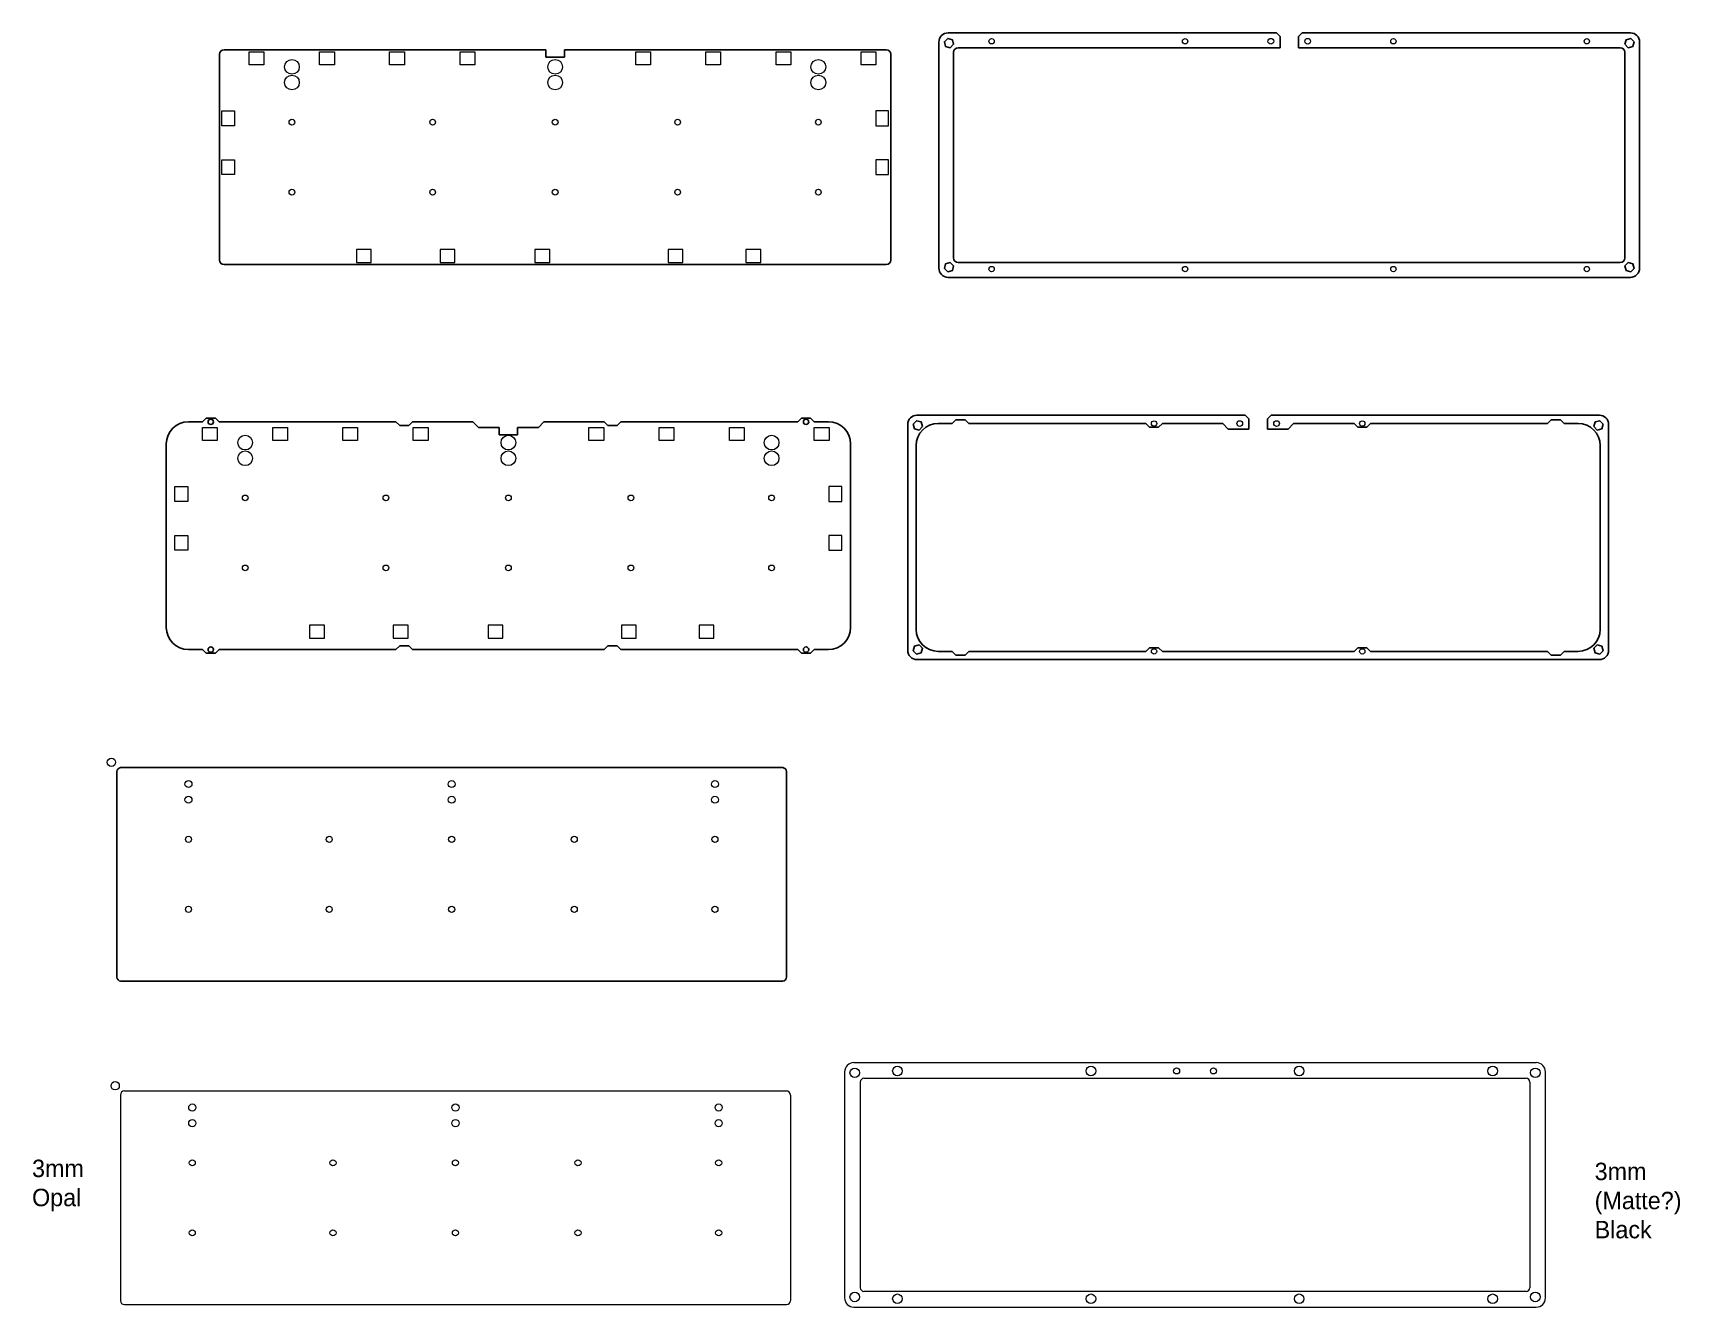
# Model space of a CAD drawing. Header units: millimetres. Extents: x 60 to 3943, y -655 to 1781.
# Drawn here: x 116 to 1010, y 1090 to 1781 of the extents above; entities that cross this region are included whole.
import ezdxf

# ---------------------------------------------------------------- set-up
doc = ezdxf.new("R2010")
doc.units = ezdxf.units.MM
doc.header["$MEASUREMENT"] = 0

msp = doc.modelspace()

# ---------------------------------------------------------------- linework, layer by layer
for p, q in [((790.87, 1781.08), (612.72, 1781.08)), ((790.87, 1781.08), (792.87, 1779.08)), ((792.87, 1779.08), (792.87, 1773.08)), ((804.87, 1781.08), (802.87, 1779.08)), ((802.87, 1779.08), (802.87, 1773.08)), ((804.87, 1781.08), (983.02, 1781.08)), ((394.52, 1771.99), (219.87, 1771.99)), ((394.52, 1767.99), (394.52, 1771.99)), ((404.52, 1771.99), (579.17, 1771.99)), ((404.52, 1771.99), (404.52, 1767.99)), ((607.72, 1776.08), (607.72, 1653.43)), ((615.72, 1658.93), (615.72, 1770.58)), ((792.87, 1773.08), (618.22, 1773.08)), ((802.87, 1773.08), (977.52, 1773.08)), ((980.02, 1770.58), (980.02, 1658.93)), ((988.02, 1776.08), (988.02, 1653.43)), ((217.37, 1657.84), (217.37, 1769.49)), ((404.52, 1767.99), (394.52, 1767.99)), ((581.67, 1769.49), (581.67, 1657.84)), ((579.17, 1655.34), (219.87, 1655.34)), ((977.52, 1656.43), (618.22, 1656.43)), ((983.02, 1648.43), (612.72, 1648.43)), ((774.01, 1573.58), (595.86, 1573.58)), ((774.01, 1573.58), (776.01, 1571.58)), ((788.01, 1573.58), (786.01, 1571.58)), ((788.01, 1573.58), (966.16, 1573.58)), ((208.16, 1570.02), (200.51, 1570.02)), ((210.16, 1572.02), (208.16, 1570.02)), ((215.16, 1572.02), (210.16, 1572.02)), ((215.16, 1572.02), (217.16, 1570.02)), ((313.16, 1570.02), (217.16, 1570.02)), ((315.16, 1568.02), (313.16, 1570.02)), ((320.16, 1568.02), (315.16, 1568.02)), ((320.16, 1568.02), (322.16, 1570.02)), ((354.91, 1570.02), (322.16, 1570.02)), ((357.91, 1567.02), (354.91, 1570.02)), ((369.16, 1567.02), (357.91, 1567.02)), ((369.16, 1563.02), (369.16, 1567.02)), ((379.16, 1567.02), (390.41, 1567.02)), ((379.16, 1567.02), (379.16, 1563.02)), ((390.41, 1567.02), (393.41, 1570.02)), ((393.41, 1570.02), (426.16, 1570.02)), ((428.16, 1568.02), (426.16, 1570.02)), ((428.16, 1568.02), (433.16, 1568.02)), ((433.16, 1568.02), (435.16, 1570.02)), ((435.16, 1570.02), (531.16, 1570.02)), ((533.16, 1572.02), (531.16, 1570.02)), ((533.16, 1572.02), (538.16, 1572.02)), ((538.16, 1572.02), (540.16, 1570.02)), ((540.16, 1570.02), (547.81, 1570.02)), ((590.86, 1568.58), (590.86, 1445.93)), ((615.01, 1569.08), (607.36, 1569.08)), ((617.01, 1571.08), (615.01, 1569.08)), ((622.01, 1571.08), (617.01, 1571.08)), ((622.01, 1571.08), (624.01, 1569.08)), ((720.01, 1569.08), (624.01, 1569.08)), ((722.01, 1567.08), (720.01, 1569.08)), ((727.01, 1567.08), (722.01, 1567.08)), ((727.01, 1567.08), (729.01, 1569.08)), ((761.76, 1569.08), (729.01, 1569.08)), ((764.76, 1566.08), (761.76, 1569.08)), ((776.01, 1566.08), (764.76, 1566.08)), ((776.01, 1571.58), (776.01, 1566.08)), ((786.01, 1571.58), (786.01, 1566.08)), ((786.01, 1566.08), (797.26, 1566.08)), ((797.26, 1566.08), (800.26, 1569.08)), ((800.26, 1569.08), (833.01, 1569.08)), ((835.01, 1567.08), (833.01, 1569.08)), ((835.01, 1567.08), (840.01, 1567.08)), ((840.01, 1567.08), (842.01, 1569.08)), ((842.01, 1569.08), (938.01, 1569.08)), ((940.01, 1571.08), (938.01, 1569.08)), ((940.01, 1571.08), (945.01, 1571.08)), ((945.01, 1571.08), (947.01, 1569.08)), ((947.01, 1569.08), (954.66, 1569.08)), ((971.16, 1568.58), (971.16, 1445.93)), ((188.51, 1558.02), (188.51, 1458.37)), ((379.16, 1563.02), (369.16, 1563.02)), ((559.81, 1558.02), (559.81, 1458.37)), ((595.36, 1557.08), (595.36, 1457.43)), ((966.66, 1557.08), (966.66, 1457.43)), ((315.16, 1448.37), (313.16, 1446.37)), ((320.16, 1448.37), (315.16, 1448.37)), ((320.16, 1448.37), (322.16, 1446.37)), ((428.16, 1448.37), (426.16, 1446.37)), ((428.16, 1448.37), (433.16, 1448.37)), ((433.16, 1448.37), (435.16, 1446.37)), ((208.16, 1446.37), (200.51, 1446.37)), ((210.16, 1444.37), (208.16, 1446.37)), ((215.16, 1444.37), (210.16, 1444.37)), ((215.16, 1444.37), (217.16, 1446.37)), ((313.16, 1446.37), (217.16, 1446.37)), ((426.16, 1446.37), (322.16, 1446.37)), ((435.16, 1446.37), (531.16, 1446.37)), ((533.16, 1444.37), (531.16, 1446.37)), ((533.16, 1444.37), (538.16, 1444.37)), ((538.16, 1444.37), (540.16, 1446.37)), ((540.16, 1446.37), (547.81, 1446.37)), ((595.86, 1440.93), (966.16, 1440.93)), ((615.01, 1445.43), (607.36, 1445.43)), ((617.01, 1443.43), (615.01, 1445.43)), ((622.01, 1443.43), (617.01, 1443.43)), ((622.01, 1443.43), (624.01, 1445.43)), ((720.01, 1445.43), (624.01, 1445.43)), ((722.01, 1447.43), (720.01, 1445.43)), ((727.01, 1447.43), (722.01, 1447.43)), ((727.01, 1447.43), (729.01, 1445.43)), ((729.01, 1445.43), (833.01, 1445.43)), ((835.01, 1447.43), (833.01, 1445.43)), ((835.01, 1447.43), (840.01, 1447.43)), ((840.01, 1447.43), (842.01, 1445.43)), ((842.01, 1445.43), (938.01, 1445.43)), ((940.01, 1443.43), (938.01, 1445.43)), ((940.01, 1443.43), (945.01, 1443.43)), ((945.01, 1443.43), (947.01, 1445.43)), ((947.01, 1445.43), (954.66, 1445.43)), ((161.64, 1380.22), (161.64, 1268.57)), ((163.74, 1382.32), (523.04, 1382.32)), ((525.14, 1380.22), (525.14, 1268.57)), ((523.04, 1266.47), (163.74, 1266.47))]:
    msp.add_line(p, q)
at = {"lineweight": 0}
for p, q in [((556.6, 1217.2), (556.6, 1094.55)), ((561.6, 1222.2), (931.9, 1222.2)), ((936.9, 1094.55), (936.9, 1217.2)), ((165.88, 1206.82), (524.98, 1206.82)), ((565.1, 1211.7), (565.1, 1100.05)), ((567.1, 1213.7), (926.4, 1213.7)), ((928.4, 1211.7), (928.4, 1100.05)), ((163.63, 1204.57), (163.63, 1093.12)), ((527.23, 1204.57), (527.23, 1093.12)), ((165.88, 1090.87), (524.98, 1090.87)), ((926.4, 1098.05), (567.1, 1098.05)), ((561.6, 1089.55), (931.9, 1089.55))]:
    msp.add_line(p, q, dxfattribs=at)
for points in [[(241.52, 1763.79), (233.52, 1763.79), (233.52, 1770.79), (241.52, 1770.79)], [(279.72, 1763.79), (271.72, 1763.79), (271.72, 1770.79), (279.72, 1770.79)], [(317.72, 1763.79), (309.72, 1763.79), (309.72, 1770.79), (317.72, 1770.79)], [(355.92, 1763.79), (347.92, 1763.79), (347.92, 1770.79), (355.92, 1770.79)], [(451.22, 1763.79), (443.22, 1763.79), (443.22, 1770.79), (451.22, 1770.79)], [(489.32, 1763.79), (481.32, 1763.79), (481.32, 1770.79), (489.32, 1770.79)], [(527.42, 1763.79), (519.42, 1763.79), (519.42, 1770.79), (527.42, 1770.79)], [(573.52, 1763.79), (565.52, 1763.79), (565.52, 1770.79), (573.52, 1770.79)], [(225.57, 1738.74), (225.57, 1730.74), (218.57, 1730.74), (218.57, 1738.74)], [(573.47, 1738.74), (573.47, 1730.74), (580.47, 1730.74), (580.47, 1738.74)], [(225.57, 1712.24), (225.57, 1704.24), (218.57, 1704.24), (218.57, 1712.24)], [(573.47, 1712.24), (573.47, 1704.24), (580.47, 1704.24), (580.47, 1712.24)], [(291.66, 1656.54), (299.66, 1656.54), (299.66, 1663.54), (291.66, 1663.54)], [(337.06, 1656.54), (345.06, 1656.54), (345.06, 1663.54), (337.06, 1663.54)], [(388.56, 1656.54), (396.56, 1656.54), (396.56, 1663.54), (388.56, 1663.54)], [(460.81, 1656.54), (468.81, 1656.54), (468.81, 1663.54), (460.81, 1663.54)], [(503.06, 1656.54), (511.06, 1656.54), (511.06, 1663.54), (503.06, 1663.54)], [(216.16, 1559.87), (208.16, 1559.87), (208.16, 1566.87), (216.16, 1566.87)], [(254.36, 1559.87), (246.36, 1559.87), (246.36, 1566.87), (254.36, 1566.87)], [(292.36, 1559.87), (284.36, 1559.87), (284.36, 1566.87), (292.36, 1566.87)], [(330.56, 1559.87), (322.56, 1559.87), (322.56, 1566.87), (330.56, 1566.87)], [(425.86, 1559.87), (417.86, 1559.87), (417.86, 1566.87), (425.86, 1566.87)], [(463.96, 1559.87), (455.96, 1559.87), (455.96, 1566.87), (463.96, 1566.87)], [(502.06, 1559.87), (494.06, 1559.87), (494.06, 1566.87), (502.06, 1566.87)], [(548.16, 1559.87), (540.16, 1559.87), (540.16, 1566.87), (548.16, 1566.87)], [(200.21, 1534.82), (200.21, 1526.82), (193.21, 1526.82), (193.21, 1534.82)], [(548.11, 1534.82), (548.11, 1526.82), (555.11, 1526.82), (555.11, 1534.82)], [(200.21, 1508.32), (200.21, 1500.32), (193.21, 1500.32), (193.21, 1508.32)], [(548.11, 1508.32), (548.11, 1500.32), (555.11, 1500.32), (555.11, 1508.32)], [(266.3, 1452.62), (274.3, 1452.62), (274.3, 1459.62), (266.3, 1459.62)], [(311.7, 1452.62), (319.7, 1452.62), (319.7, 1459.62), (311.7, 1459.62)], [(363.2, 1452.62), (371.2, 1452.62), (371.2, 1459.62), (363.2, 1459.62)], [(435.45, 1452.62), (443.45, 1452.62), (443.45, 1459.62), (435.45, 1459.62)], [(477.7, 1452.62), (485.7, 1452.62), (485.7, 1459.62), (477.7, 1459.62)]]:
    msp.add_lwpolyline(points, close=True, dxfattribs=at)
for points in [[(615.06, 1777.42), (615.73, 1774.91), (613.9, 1773.07), (611.39, 1773.74), (610.72, 1776.25), (612.55, 1778.09), (615.06, 1777.42)], [(984.36, 1773.74), (981.85, 1773.07), (980.02, 1774.91), (980.69, 1777.42), (983.2, 1778.09), (985.03, 1776.25), (984.36, 1773.74)], [(611.39, 1655.77), (610.72, 1653.26), (612.55, 1651.42), (615.06, 1652.09), (615.73, 1654.6), (613.9, 1656.44), (611.39, 1655.77)], [(980.69, 1652.09), (983.2, 1651.42), (985.03, 1653.26), (984.36, 1655.77), (981.85, 1656.44), (980.02, 1654.6), (980.69, 1652.09)], [(594.52, 1566.24), (597.03, 1565.57), (598.87, 1567.41), (598.19, 1569.92), (595.68, 1570.59), (593.85, 1568.75), (594.52, 1566.24)], [(963.82, 1569.92), (963.15, 1567.41), (964.98, 1565.57), (967.49, 1566.24), (968.17, 1568.75), (966.33, 1570.59), (963.82, 1569.92)], [(598.19, 1444.59), (595.68, 1443.92), (593.85, 1445.76), (594.52, 1448.27), (597.03, 1448.94), (598.87, 1447.1), (598.19, 1444.59)], [(967.49, 1448.27), (968.17, 1445.76), (966.33, 1443.92), (963.82, 1444.59), (963.15, 1447.1), (964.98, 1448.94), (967.49, 1448.27)]]:
    msp.add_lwpolyline(points)
for centre, radius in [((636.37, 1776.58), 1.45), ((741.37, 1776.58), 1.45), ((787.87, 1776.58), 1.55), ((807.87, 1776.58), 1.55), ((854.37, 1776.58), 1.45), ((959.37, 1776.58), 1.45), ((256.7, 1762.66), 4), ((399.52, 1762.66), 4), ((542.35, 1762.66), 4), ((256.7, 1754.16), 4), ((399.52, 1754.16), 4), ((542.35, 1754.16), 4), ((256.7, 1732.66), 1.55), ((333.05, 1732.66), 1.55), ((399.52, 1732.66), 1.55), ((466, 1732.66), 1.55), ((542.35, 1732.66), 1.55), ((256.7, 1694.66), 1.55), ((333.05, 1694.66), 1.55), ((399.52, 1694.66), 1.55), ((466, 1694.66), 1.55), ((542.35, 1694.66), 1.55), ((636.37, 1652.93), 1.45), ((741.37, 1652.93), 1.45), ((854.37, 1652.93), 1.45), ((959.37, 1652.93), 1.45), ((724.51, 1569.08), 1.45), ((771.01, 1569.08), 1.55), ((791.01, 1569.08), 1.55), ((837.51, 1569.08), 1.45), ((231.33, 1558.74), 4), ((374.16, 1558.74), 4), ((516.98, 1558.74), 4), ((231.33, 1550.24), 4), ((374.16, 1550.24), 4), ((516.98, 1550.24), 4), ((231.33, 1528.74), 1.55), ((307.68, 1528.74), 1.55), ((374.16, 1528.74), 1.55), ((440.63, 1528.74), 1.55), ((516.98, 1528.74), 1.55), ((231.33, 1490.74), 1.55), ((307.68, 1490.74), 1.55), ((374.16, 1490.74), 1.55), ((440.63, 1490.74), 1.55), ((516.98, 1490.74), 1.55), ((724.51, 1445.43), 1.45), ((837.51, 1445.43), 1.45), ((158.74, 1385.22), 2.25), ((200.56, 1373.4), 1.9), ((343.39, 1373.4), 1.9), ((486.21, 1373.4), 1.9), ((200.56, 1364.9), 1.9), ((343.39, 1364.9), 1.9), ((486.21, 1364.9), 1.9), ((200.56, 1343.4), 1.65), ((276.91, 1343.4), 1.65), ((343.39, 1343.4), 1.65), ((409.86, 1343.4), 1.65), ((486.21, 1343.4), 1.65), ((200.56, 1305.4), 1.65), ((276.91, 1305.4), 1.65), ((343.39, 1305.4), 1.65), ((409.86, 1305.4), 1.65), ((486.21, 1305.4), 1.65), ((562.1, 1216.7), 2.6), ((585.25, 1217.7), 2.6), ((690.25, 1217.7), 2.6), ((736.75, 1217.7), 1.65), ((756.75, 1217.7), 1.65), ((803.25, 1217.7), 2.6), ((908.25, 1217.7), 2.6), ((931.4, 1216.7), 2.6), ((160.78, 1209.67), 2.25), ((202.61, 1197.84), 1.95), ((345.43, 1197.84), 1.95), ((488.26, 1197.84), 1.95), ((202.61, 1189.34), 1.95), ((345.43, 1189.34), 1.95), ((488.26, 1189.34), 1.95), ((202.61, 1167.84), 1.65), ((278.96, 1167.84), 1.65), ((345.43, 1167.84), 1.65), ((411.91, 1167.84), 1.65), ((488.26, 1167.84), 1.65), ((202.61, 1129.84), 1.65), ((278.96, 1129.84), 1.65), ((345.43, 1129.84), 1.65), ((411.91, 1129.84), 1.65), ((488.26, 1129.84), 1.65), ((562.1, 1095.05), 2.6), ((585.25, 1094.05), 2.6), ((690.25, 1094.05), 2.6), ((803.25, 1094.05), 2.6), ((908.25, 1094.05), 2.6), ((931.4, 1095.05), 2.6)]:
    msp.add_circle(centre, radius, dxfattribs=at)
for centre in [(212.66, 1570.02), (535.66, 1570.02), (212.66, 1446.37), (535.66, 1446.37)]:
    msp.add_circle(centre, 1.45)
for centre, radius, start, end in [((612.72, 1776.08), 5, 90, 180), ((983.02, 1776.08), 5, 0, 90), ((219.87, 1769.49), 2.5, 90, 180), ((579.17, 1769.49), 2.5, 0, 90), ((618.22, 1770.58), 2.5, 90, 180), ((977.52, 1770.58), 2.5, 0, 90), ((219.87, 1657.84), 2.5, 180, 270), ((579.17, 1657.84), 2.5, 270, 0), ((618.22, 1658.93), 2.5, 180, 270), ((977.52, 1658.93), 2.5, 270, 0), ((612.72, 1653.43), 5, 180, 270), ((983.02, 1653.43), 5, 270, 0), ((595.86, 1568.58), 5, 90, 180), ((966.16, 1568.58), 5, 0, 90), ((200.51, 1558.02), 12, 90, 180), ((547.81, 1558.02), 12, 0, 90), ((607.36, 1557.08), 12, 90, 180), ((954.66, 1557.08), 12, 0, 90), ((200.51, 1458.37), 12, 180, 270), ((547.81, 1458.37), 12, 270, 0), ((607.36, 1457.43), 12, 180, 270), ((954.66, 1457.43), 12, 270, 0), ((595.86, 1445.93), 5, 180, 270), ((966.16, 1445.93), 5, 270, 0), ((164.02, 1379.94), 2.4, 96.73974, 173.26026), ((522.76, 1379.94), 2.4, 6.73974, 83.26026), ((164.02, 1268.85), 2.4, 186.73974, 263.26026), ((522.76, 1268.85), 2.4, 276.73974, 353.26026)]:
    msp.add_arc(centre, radius, start, end)
for centre, radius, start, end in [((561.6, 1217.2), 5, 90, 180), ((931.9, 1217.2), 5, 0, 90), ((165.88, 1204.57), 2.25, 90, 180), ((524.98, 1204.57), 2.25, 0, 90), ((567.1, 1211.7), 2, 90, 180), ((926.4, 1211.7), 2, 0, 90), ((567.1, 1100.05), 2, 180, 270), ((926.4, 1100.05), 2, 270, 0), ((165.88, 1093.12), 2.25, 180, 270), ((524.95, 1093.15), 2.28, 273.25381, 356.74619), ((561.6, 1094.55), 5, 180, 270), ((931.9, 1094.55), 5, 270, 0)]:
    msp.add_arc(centre, radius, start, end, dxfattribs=at)

# ---------------------------------------------------------------- texts
at = {"lineweight": 0, "attachment_point": 1}
for s, insert, char_height in [('3mm Opal', (115.67, 1169.54), 9.467), ('3mm\\P(Matte?) Black', (963.59, 1167.9), 9.4674)]:
    msp.add_mtext_dynamic_manual_height_columns(s, width=41.6283, gutter_width=1, heights=[0], dxfattribs=dict(at, insert=insert, char_height=char_height))

doc.saveas('drawing.dxf')
